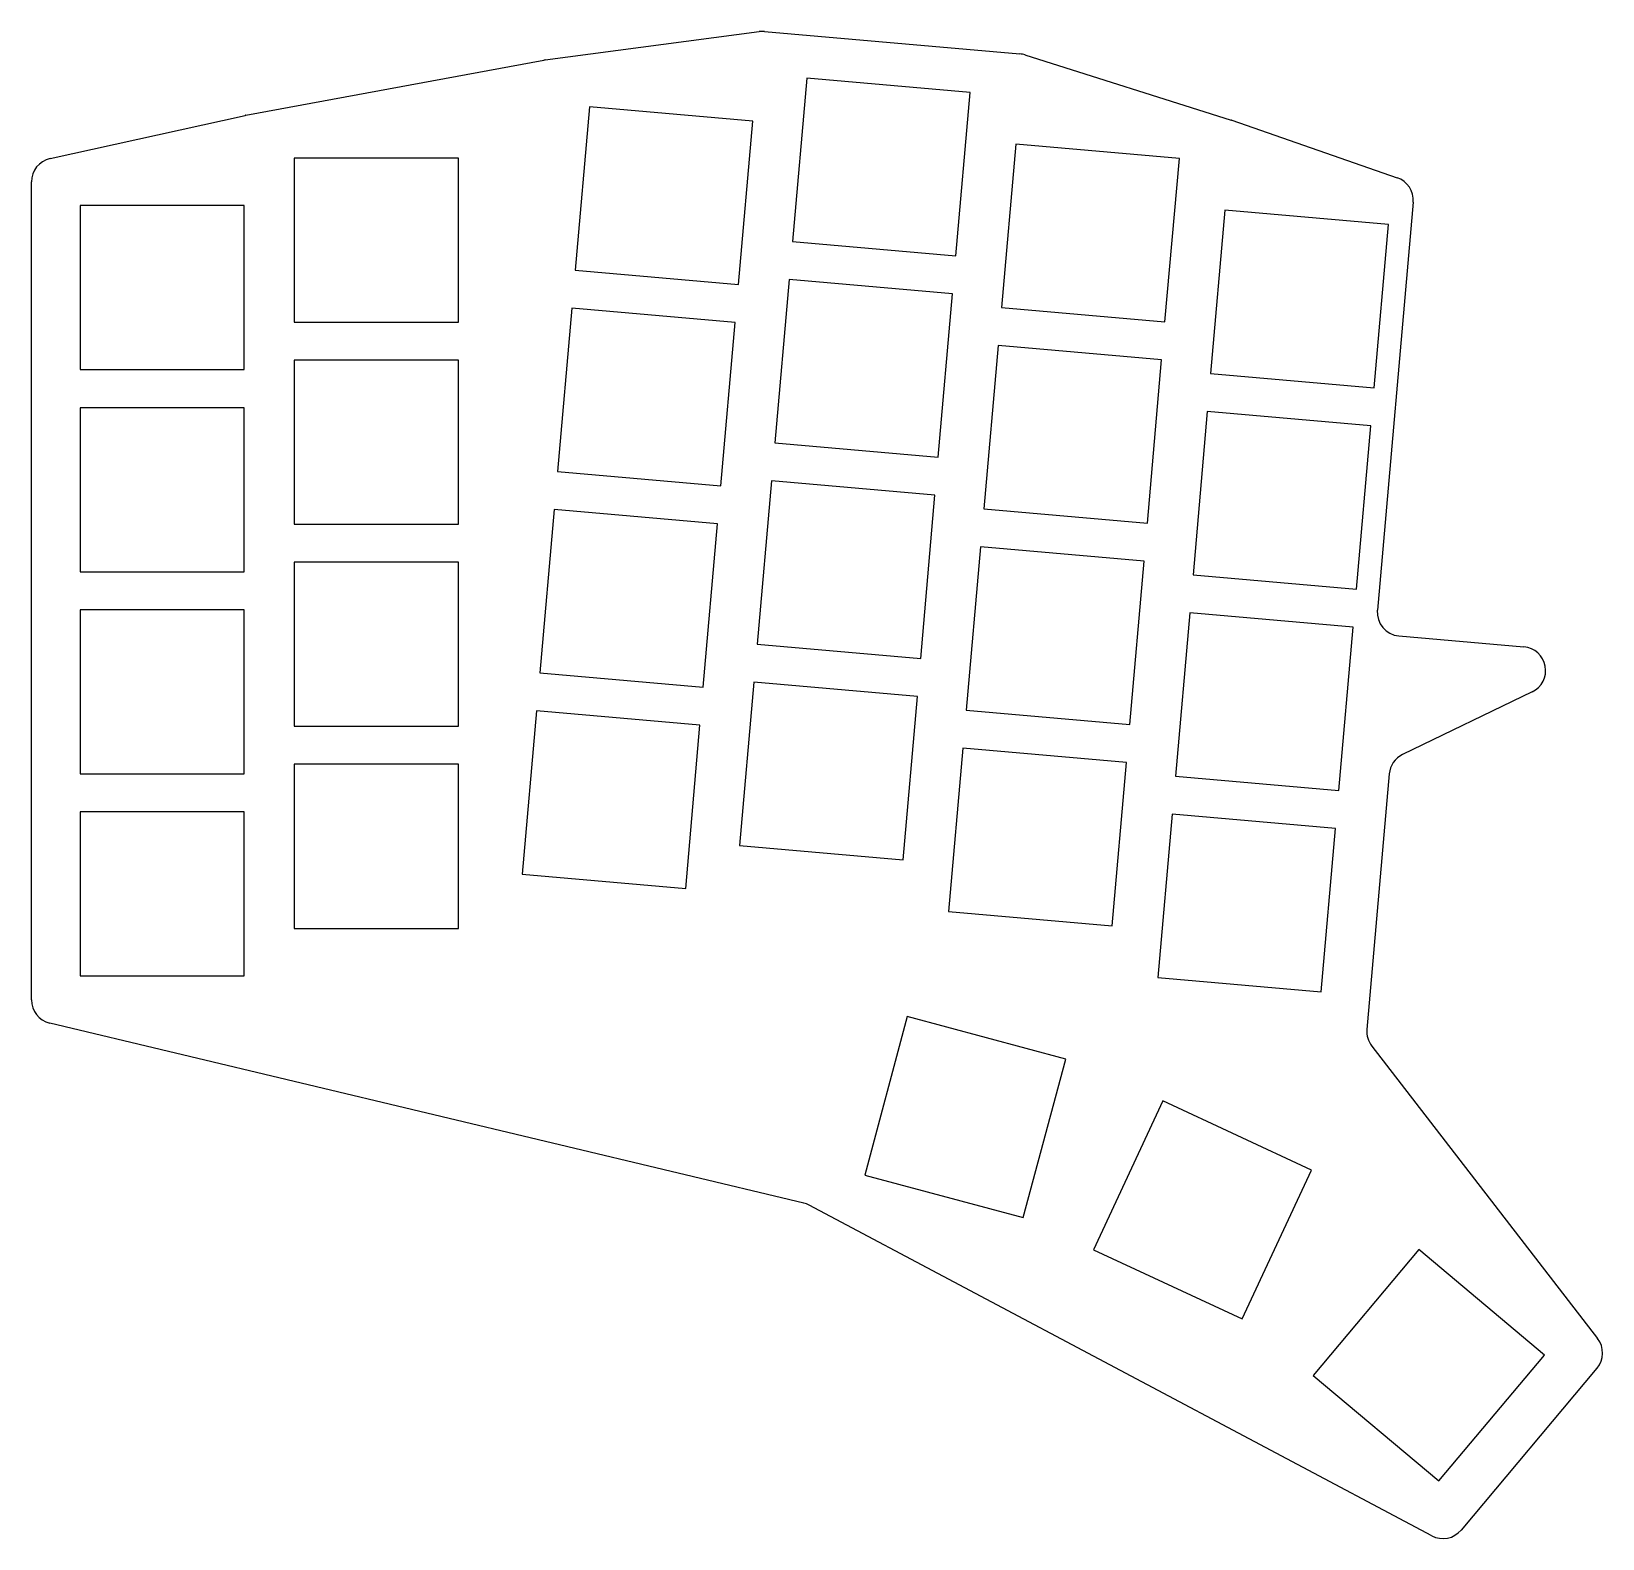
# Model space of a CAD drawing. Header units: millimetres. Extents: x 109 to 241, y -204 to -77.
import ezdxf

# ---------------------------------------------------------------- set-up
doc = ezdxf.new("R2010")
doc.units = ezdxf.units.MM

msp = doc.modelspace()

# ---------------------------------------------------------------- linework, layer by layer
for p, q in [((152.2, -79.84), (170.21, -77.46)), ((170.64, -77.45), (192.12, -79.33)), ((127.04, -84.49), (152.09, -79.86)), ((192.55, -79.42), (209.9, -84.9)), ((174.2, -81.38), (172.99, -95.13)), ((187.94, -82.58), (174.2, -81.38)), ((186.74, -96.33), (187.94, -82.58)), ((110.57, -88.15), (126.96, -84.51)), ((155.92, -83.8), (154.71, -97.54)), ((169.66, -85), (155.92, -83.8)), ((168.46, -98.75), (169.66, -85)), ((209.95, -84.92), (223.85, -89.76)), ((191.78, -86.93), (190.58, -100.68)), ((205.53, -88.14), (191.78, -86.93)), ((144.9, -88.1), (131.1, -88.1)), ((131.1, -88.1), (131.1, -101.9)), ((144.9, -101.9), (144.9, -88.1)), ((204.32, -101.88), (205.53, -88.14)), ((109, -158.92), (109, -90.1)), ((126.9, -92.1), (113.1, -92.1)), ((113.1, -92.1), (113.1, -105.9)), ((126.9, -105.9), (126.9, -92.1)), ((225.18, -91.82), (222.18, -126.13)), ((209.36, -92.49), (208.16, -106.23)), ((223.11, -93.69), (209.36, -92.49)), ((221.91, -107.44), (223.11, -93.69)), ((172.99, -95.13), (186.74, -96.33)), ((154.71, -97.54), (168.46, -98.75)), ((172.71, -98.31), (171.51, -112.06)), ((186.46, -99.52), (172.71, -98.31)), ((185.26, -113.26), (186.46, -99.52)), ((154.43, -100.73), (153.23, -114.48)), ((168.18, -101.93), (154.43, -100.73)), ((190.58, -100.68), (204.32, -101.88)), ((131.1, -101.9), (144.9, -101.9)), ((166.98, -115.68), (168.18, -101.93)), ((190.3, -103.87), (189.09, -117.62)), ((204.04, -105.07), (190.3, -103.87)), ((144.9, -105.1), (131.1, -105.1)), ((131.1, -105.1), (131.1, -118.9)), ((144.9, -118.9), (144.9, -105.1)), ((202.84, -118.82), (204.04, -105.07)), ((113.1, -105.9), (126.9, -105.9)), ((208.16, -106.23), (221.91, -107.44)), ((126.9, -109.1), (113.1, -109.1)), ((113.1, -109.1), (113.1, -122.9)), ((126.9, -122.9), (126.9, -109.1)), ((207.88, -109.42), (206.68, -123.17)), ((221.63, -110.62), (207.88, -109.42)), ((220.42, -124.37), (221.63, -110.62)), ((171.51, -112.06), (185.26, -113.26)), ((153.23, -114.48), (166.98, -115.68)), ((171.23, -115.25), (170.03, -129)), ((184.98, -116.45), (171.23, -115.25)), ((183.78, -130.2), (184.98, -116.45)), ((131.1, -118.9), (144.9, -118.9)), ((152.95, -117.67), (151.75, -131.41)), ((166.7, -118.87), (152.95, -117.67)), ((165.5, -132.62), (166.7, -118.87)), ((189.09, -117.62), (202.84, -118.82)), ((188.82, -120.8), (187.61, -134.55)), ((202.56, -122.01), (188.82, -120.8)), ((144.9, -122.1), (131.1, -122.1)), ((131.1, -122.1), (131.1, -135.9)), ((144.9, -135.9), (144.9, -122.1)), ((201.36, -135.75), (202.56, -122.01)), ((113.1, -122.9), (126.9, -122.9)), ((206.68, -123.17), (220.42, -124.37)), ((126.9, -126.1), (113.1, -126.1)), ((113.1, -126.1), (113.1, -139.9)), ((126.9, -139.9), (126.9, -126.1)), ((206.4, -126.36), (205.2, -140.1)), ((220.15, -127.56), (206.4, -126.36)), ((218.94, -141.31), (220.15, -127.56)), ((170.03, -129), (183.78, -130.2)), ((224, -128.3), (234.5, -129.22)), ((151.75, -131.41), (165.5, -132.62)), ((169.75, -132.19), (168.55, -145.93)), ((183.5, -133.39), (169.75, -132.19)), ((182.3, -147.14), (183.5, -133.39)), ((235.2, -133.01), (224.3, -138.28)), ((151.47, -134.6), (150.27, -148.35)), ((165.22, -135.8), (151.47, -134.6)), ((187.61, -134.55), (201.36, -135.75)), ((131.1, -135.9), (144.9, -135.9)), ((164.02, -149.55), (165.22, -135.8)), ((187.33, -137.74), (186.13, -151.49)), ((201.08, -138.94), (187.33, -137.74)), ((113.1, -139.9), (126.9, -139.9)), ((144.9, -139.1), (131.1, -139.1)), ((131.1, -139.1), (131.1, -152.9)), ((144.9, -152.9), (144.9, -139.1)), ((199.88, -152.69), (201.08, -138.94)), ((223.18, -139.91), (221.3, -161.41)), ((205.2, -140.1), (218.94, -141.31)), ((126.9, -143.1), (113.1, -143.1)), ((113.1, -143.1), (113.1, -156.9)), ((126.9, -156.9), (126.9, -143.1)), ((204.92, -143.29), (203.71, -157.04)), ((218.66, -144.49), (204.92, -143.29)), ((217.46, -158.24), (218.66, -144.49)), ((168.55, -145.93), (182.3, -147.14)), ((150.27, -148.35), (164.02, -149.55)), ((186.13, -151.49), (199.88, -152.69)), ((131.1, -152.9), (144.9, -152.9)), ((113.1, -156.9), (126.9, -156.9)), ((203.71, -157.04), (217.46, -158.24)), ((173.94, -176.01), (110.54, -160.87)), ((182.65, -160.32), (179.08, -173.65)), ((195.98, -163.89), (182.65, -160.32)), ((221.71, -162.8), (240.7, -187.4)), ((192.41, -177.22), (195.98, -163.89)), ((204.14, -167.42), (198.31, -179.93)), ((216.65, -173.25), (204.14, -167.42)), ((179.08, -173.65), (192.41, -177.22)), ((210.81, -185.76), (216.65, -173.25)), ((226.76, -204), (174.41, -176.19)), ((198.31, -179.93), (210.81, -185.76)), ((225.66, -179.92), (216.79, -190.5)), ((236.23, -188.79), (225.66, -179.92)), ((227.36, -199.37), (236.23, -188.79)), ((240.65, -189.91), (229.23, -203.52)), ((216.79, -190.5), (227.36, -199.37))]:
    msp.add_line(p, q)
for centre, start, end in [((170.47, -79.45), 85, 97.5288), ((152.46, -81.83), 97.5288, 100.4741), ((191.95, -81.33), 72.4712, 85), ((127.4, -86.46), 100.4741, 102.5288), ((209.29, -86.8), 70.7932, 72.4712), ((111, -90.1), 102.5288, 180), ((223.19, -91.64), 355, 70.7932), ((224.17, -126.31), 175, 265), ((234.33, -131.21), 295.8199, 85), ((225.17, -140.08), 115.8199, 175), ((111, -158.92), 180, 256.5673), ((223.29, -161.58), 175, 217.6778), ((173.47, -177.95), 62.0189, 76.5673), ((239.12, -188.62), 320, 37.6778), ((227.7, -202.23), 242.0189, 320)]:
    msp.add_arc(centre, 2, start, end)

doc.saveas('drawing.dxf')
